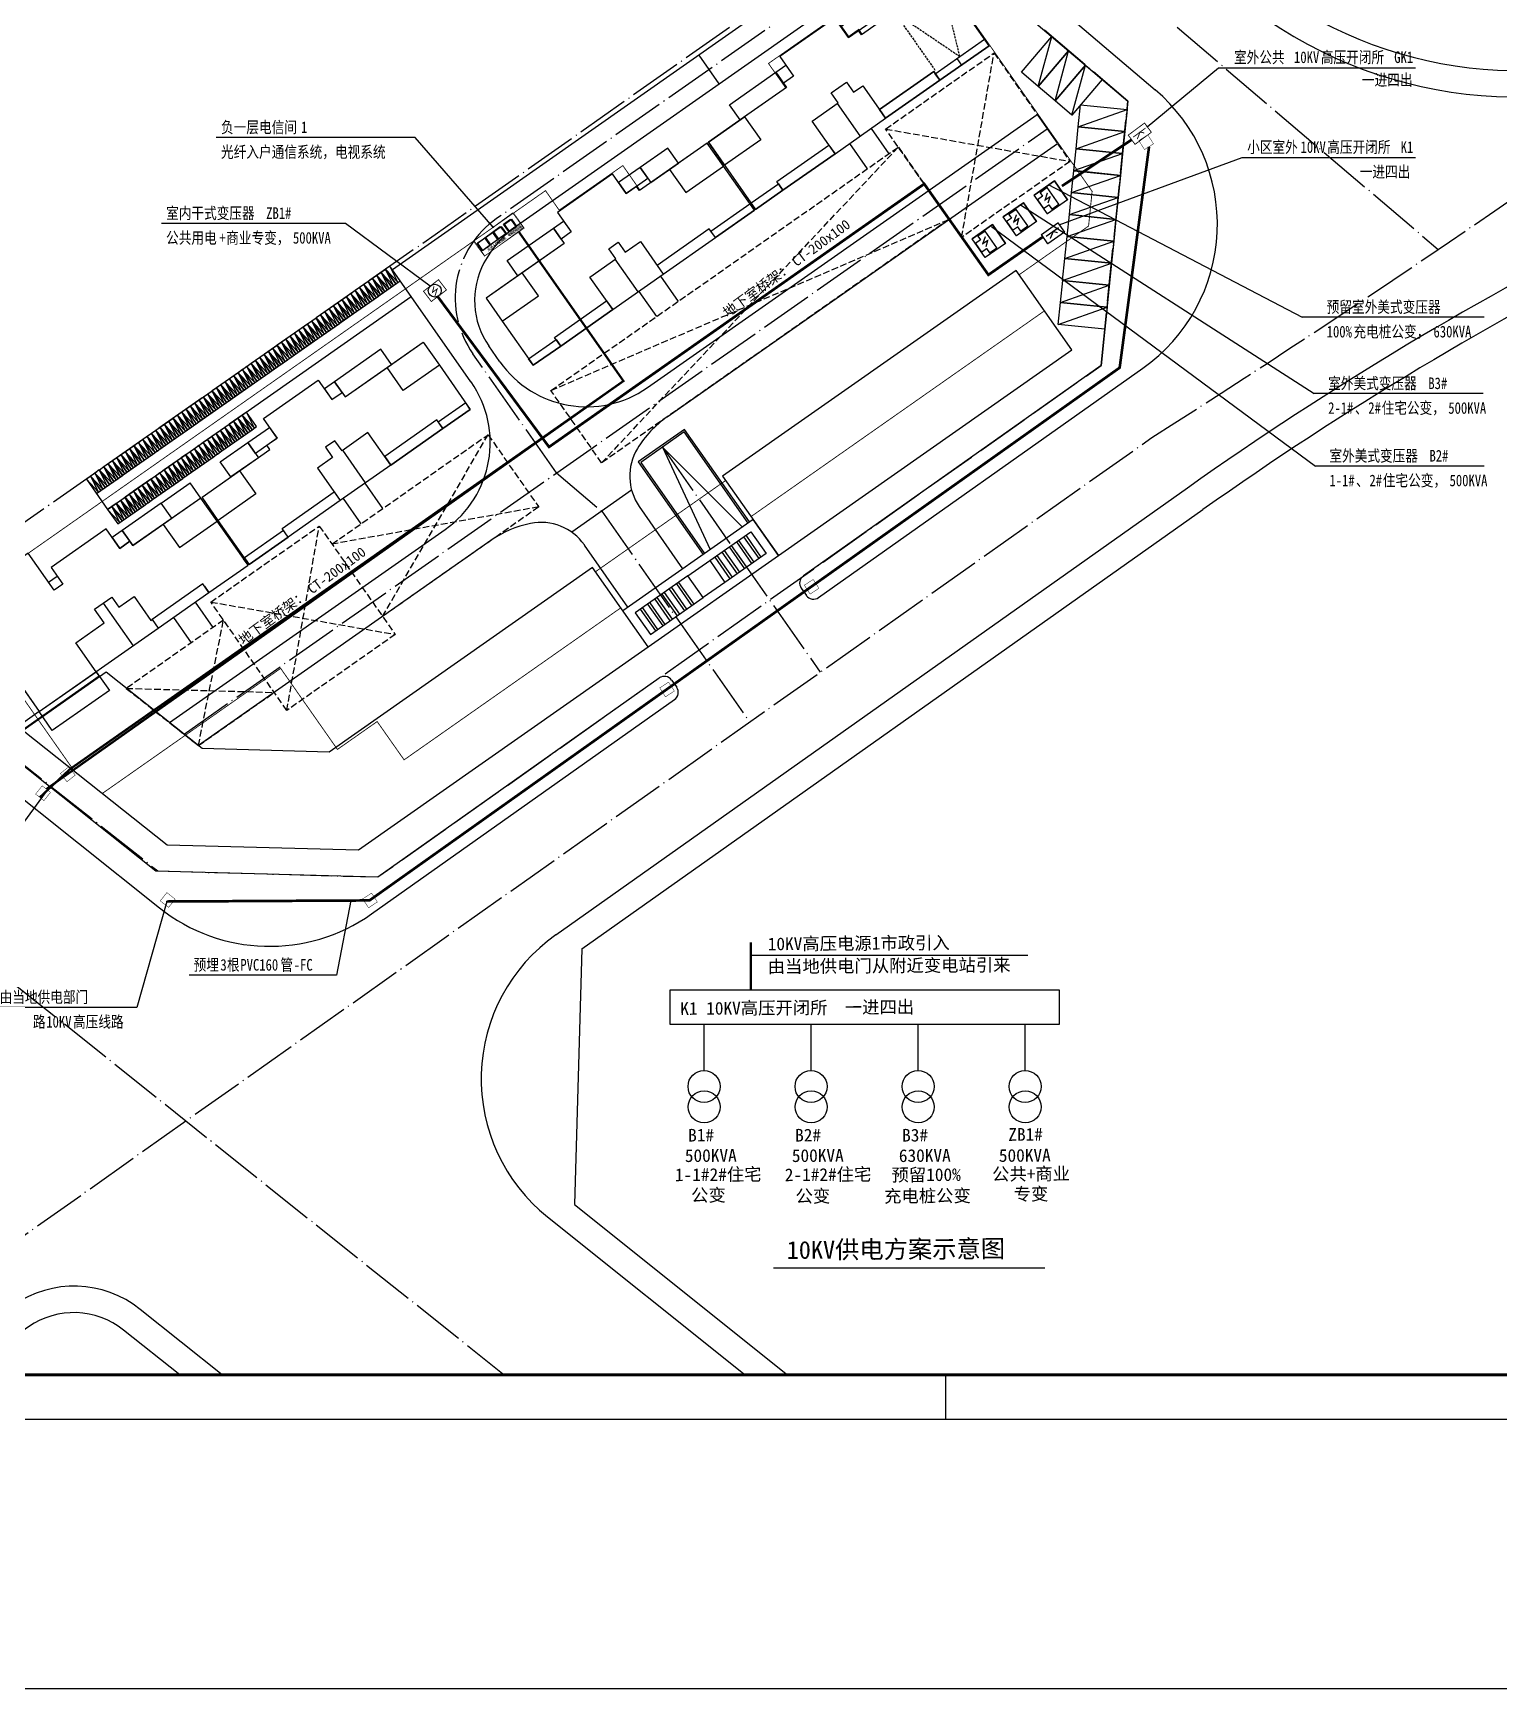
# Model space of a CAD drawing. Extents: x 36524853 to 36525459, y 2743936 to 2747542.
# Drawn here: x 36524942.1 to 36525108.1, y 2745388.5 to 2745576.1 of the extents above; entities that cross this region are included whole.
import ezdxf

# ---------------------------------------------------------------- set-up
doc = ezdxf.new("R2010")
doc.units = 0
doc.header["$LTSCALE"] = 1000
doc.header["$MEASUREMENT"] = 0
for name, pattern in [('-1F$0$XREF-ARBOR$0$PHANTOM', [63.5, 31.75, -6.35, 6.35, -6.35, 6.35, -6.35]), ('DASH', [0.35, 0.25, -0.1]), ('DASHDOT', [25.4, 12.7, -6.35, 0, -6.35]), ('DOTE', [2.42, 2, -0.2, 0.02, -0.2]), ('PHANTOM2', [1.25, 0.625, -0.125, 0.125, -0.125, 0.125, -0.125])]:
    doc.linetypes.add(name, pattern=pattern)
for name, color, linetype in [('0-扑救场地', 6, 'DASH'), ('0-用地红线', 1, 'DOTE'), ('0-规划地下室', 2, 'Continuous'), ('0-规划建筑', 34, 'Continuous'), ('0-规划文字', 7, 'Continuous'), ('0-规划车位', 8, 'Continuous'), ('0-规划道路', 4, 'Continuous'), ('0-规划道路中线', 211, 'DASHDOT'), ('_0', 7, 'Continuous'), ('A0-11 图框-粗线', 16, 'Continuous'), ('A0-13 图框-细线', 7, 'Continuous'), ('SIG_TEXT', 7, 'Continuous'), ('TEL_LEAD', 3, 'Continuous'), ('tk-tl', 7, 'Continuous'), ('WALL', 32, 'Continuous'), ('WIRE-照明', 1, 'Continuous'), ('WIRE-通讯', 4, 'PHANTOM2'), ('电气规划', 7, 'Continuous'), ('非机动车', 149, 'Continuous')]:
    doc.layers.add(name, color=color, linetype=linetype)
doc.layers.add('0-有效绿地', color=96, linetype='Continuous', lineweight=5)
doc.layers.add('yichutu', color=7, linetype='Continuous', true_color=0xffffff, plot=False)
doc.styles.add('-黑体', font='simhei.ttf', dxfattribs={"width": 0.8})
doc.styles.add('宋体', font='')
doc.styles.add('黑体', font='simhei.ttf')
doc.styles.get('宋体').set_extended_font_data('SimSun')

# ---------------------------------------------------------------- blocks, each defined once
blk = doc.blocks.new('A$C6202001D')
at = {"layer": 'A0-11 图框-粗线', "const_width": 70}
blk.add_lwpolyline([(58400, 41000), (2500, 41000), (2500, 1000), (58400, 1000)], close=True, dxfattribs=at)
at = {"layer": 'A0-13 图框-细线'}
blk.add_line((30450, 1000), (30450, 0), dxfattribs=at)
blk.add_lwpolyline([(59400, 42000), (0, 42000), (0, 0), (59400, 0)], close=True, dxfattribs=at)
blk = doc.blocks.new('6746')
for centre in [(-104625, 32175), (-104625, 29864)]:
    blk.add_circle(centre, 1811)
blk = doc.blocks.new('33')
at = {"layer": 'Defpoints'}
blk.add_lwpolyline([(36502158.81, 2731666), (36502400.93, 2731666), (36502400.93, 2731494.8), (36502158.81, 2731494.8)], close=True, dxfattribs=at)
blk = doc.blocks.new('yct-420-297-420-297-1-3000.0')
at = {"layer": 'yichutu', "color": 7, "linetype": 'Continuous', "true_color": 0xffffff}
blk.add_lwpolyline([(0, 0), (0, 297), (420, 297), (420, 0)], close=True, dxfattribs=at)
blk = doc.blocks.new('A$C693438E4')
at = {"layer": '非机动车', "color": 8}
for p, q in [((-300, 2000), (0, 0)), ((0, 0), (300, 2000))]:
    blk.add_line(p, q, dxfattribs=at)
at = {"layer": '非机动车', "color": 8, "extrusion": (8.2721e-18, -0.000574638, 1), "elevation": 0}
blk.add_lwpolyline([(300, 0), (300, 2000), (-300, 2000), (-300, 0)], close=True, dxfattribs=at)
blk = doc.blocks.new('A$C140B4F17')
at = {"layer": '0-规划车位'}
blk.add_line((-1300, 2650), (1200, -2650), dxfattribs=at)
blk.add_lwpolyline([(-1300, 2650), (1200, 2650), (1200, -2650), (-1300, -2650)], close=True, dxfattribs=at)
blk = doc.blocks.new('分析图底图')
at = {"color": 251, "linetype": 'Continuous', "flags": 128}
for points in [[(35.47, -51.09), (33.98, -48.96), (31.69, -50.57)], [(33.16, -49.71), (32.34, -50.29), (32.63, -50.7), (32.06, -51.1), (32.75, -52.08), (33.32, -51.68), (33.66, -52.17), (34.48, -51.6), (33.16, -49.71)], [(33.26, -51.45), (33.47, -50.76), (32.91, -51.15), (33.19, -50.32)], [(31.95, -53.56), (30.46, -51.43), (28.17, -53.04)], [(29.64, -52.18), (28.82, -52.75), (29.11, -53.16), (28.54, -53.57), (29.23, -54.55), (29.8, -54.15), (30.14, -54.64), (30.96, -54.06), (29.64, -52.18)], [(28.43, -56.03), (26.94, -53.9), (24.65, -55.51)], [(29.74, -53.92), (29.95, -53.23), (29.39, -53.62), (29.67, -52.79)], [(32.49, -55.02), (34.37, -53.7), (35.11, -54.76), (33.23, -56.08), (32.49, -55.02)], [(34.45, -54.27), (33.05, -55.25)], [(26.12, -54.65), (25.3, -55.22), (25.59, -55.63), (25.02, -56.03), (25.71, -57.02), (26.28, -56.62), (26.62, -57.11), (27.44, -56.53), (26.12, -54.65)], [(26.22, -56.39), (26.43, -55.7), (25.87, -56.09), (26.15, -55.26)], [(34.32, -54.83), (33.83, -54.7), (33.5, -55.5)]]:
    blk.add_lwpolyline(points, dxfattribs=at)
for points in [[(35.47, -51.09), (33.18, -52.7), (31.69, -50.57), (33.98, -48.96)], [(31.95, -53.56), (29.66, -55.17), (28.17, -53.04), (30.46, -51.43)], [(28.43, -56.03), (26.14, -57.63), (24.65, -55.51), (26.94, -53.9)]]:
    blk.add_lwpolyline(points, close=True, dxfattribs=at)
at = {"layer": '0-扑救场地', "color": 251, "linetype": 'DASH', "ltscale": 0.003}
for p, q in [((23.46, -55.36), (27.13, -34.46)), ((14.85, -43.08), (35.74, -46.75)), ((-17.32, -80.9), (16.29, -45.12)), ((-23.06, -72.71), (22.03, -53.31)), ((-42.13, -98.3), (-30.19, -77.71)), ((-24.45, -85.9), (-47.87, -90.11)), ((-52.98, -108.96), (-49.31, -88.06)), ((-61.59, -96.67), (-40.7, -100.34)), ((-63, -112.93), (-60.16, -98.72)), ((-71.17, -106.45), (-54.41, -106.91))]:
    blk.add_line(p, q, dxfattribs=at)
for points in [[(27.13, -34.46), (35.74, -46.75), (23.46, -55.36), (14.85, -43.08)], [(-49.31, -88.06), (-40.7, -100.34), (-52.98, -108.96), (-61.59, -96.67)]]:
    blk.add_lwpolyline(points, close=True, dxfattribs=at)
for points in [[(-17.32, -80.9), (-23.06, -72.71), (16.29, -45.12), (22.03, -53.31), (-17.32, -80.9)], [(-47.87, -90.11), (-30.19, -77.71), (-24.45, -85.9), (-42.13, -98.3)], [(-60.16, -98.72), (-71.17, -106.45), (-63, -112.93), (-54.41, -106.91)]]:
    blk.add_lwpolyline(points, dxfattribs=at)
at = {"layer": '0-用地红线', "color": 251, "ltscale": 0.003, "flags": 128}
blk.add_lwpolyline([(39.26, -69.86), (42.29, -39.94), (16.47, -17.96), (-36.19, -55.05), (-97.63, -98.13), (-100.18, -101.32), (-67.6, -127.14), (-42.67, -127.82), (39.26, -69.86)], close=True, dxfattribs=at)
at = {"layer": '0-规划地下室', "color": 251, "linetype": 'DASH', "ltscale": 0.003, "const_width": 0.1}
blk.add_lwpolyline([(-12.97, -50.01), (-14.92, -47.22), (-22.13, -52.27), (-23.68, -50.06), (-90.38, -96.83), (-77.07, -115.81), (-73.87, -118.35), (-53.68, -104.19), (-47.25, -113.37), (-42.75, -110.21), (-39.7, -114.55), (-15.14, -97.32), (-18.01, -93.23), (-3.27, -82.9), (-0.4, -86.99), (32.84, -63.68), (29.97, -59.59), (37.84, -54.07), (38.24, -50.14), (21.3, -25.97), (12.21, -32.35), (11.81, -31.77), (10.67, -32.58), (9.11, -30.37), (1.58, -35.65), (3.53, -38.43)], close=True, dxfattribs=at)
at = {"layer": '0-规划建筑', "color": 251}
for p, q in [((22.93, -35.09), (23.45, -35.83)), ((-67.2, -85.46), (-63.93, -83.17)), ((-62.72, -84.89), (-63.93, -83.17)), ((-2.05, -89.86), (-0.33, -92.32)), ((-1.81, -89.69), (-0.09, -92.14)), ((-1.24, -89.28), (0.49, -91.74)), ((-0.99, -89.11), (0.73, -91.57)), ((-4.51, -91.58), (-2.79, -94.04)), ((-4.26, -91.41), (-2.54, -93.87)), ((-3.69, -91.01), (-1.97, -93.46)), ((-3.45, -90.83), (-1.72, -93.29)), ((-2.87, -90.43), (-1.15, -92.89)), ((-2.63, -90.26), (-0.9, -92.72)), ((-10.24, -95.6), (-8.52, -98.06)), ((-9.67, -95.2), (-7.95, -97.65)), ((-9.42, -95.03), (-7.7, -97.48)), ((-8.85, -94.62), (-7.13, -97.08)), ((-8.6, -94.45), (-6.88, -96.91)), ((-73.79, -96.8), (-70.4, -101.63)), ((-12.94, -97.49), (-11.22, -99.95)), ((-12.7, -97.32), (-10.98, -99.78)), ((-12.12, -96.92), (-10.4, -99.38)), ((-11.88, -96.75), (-10.16, -99.2)), ((-11.31, -96.35), (-9.58, -98.8)), ((-11.06, -96.17), (-9.34, -98.63)), ((-10.49, -95.77), (-8.77, -98.23))]:
    blk.add_line(p, q, dxfattribs=at)
for points in [[(15.65, -29.93), (12.13, -32.4), (11.79, -31.91)], [(11.62, -32.03), (10.64, -32.72), (9.09, -30.51), (2.87, -34.87), (4.42, -37.08), (3.27, -37.88), (3.62, -38.37), (-1.13, -41.7), (-1.13, -41.7), (-5.23, -44.57), (0.11, -52.19), (3.22, -50.01), (3.22, -50.01), (9.12, -45.87), (9.12, -45.87), (14.85, -41.86), (14.85, -41.86), (20.99, -37.55), (20.99, -37.55), (26.56, -33.65), (23.06, -28.65)], [(9.12, -45.87), (6.54, -42.19), (9.48, -40.12), (8.68, -38.98), (10.4, -37.77), (11.2, -38.92), (12.27, -38.17), (14.85, -41.86)], [(11.98, -43.86), (9.4, -40.18)], [(-16.07, -63.53), (-18.65, -59.85), (-15.7, -57.78), (-16.51, -56.64), (-15.44, -55.89), (-14.64, -57.04), (-12.92, -55.83), (-10.34, -59.51)], [(-13.2, -61.52), (-15.78, -57.84)], [(-41.2, -81.16), (-43.79, -77.47), (-46.73, -79.54), (-47.54, -78.39), (-48.6, -79.14), (-47.8, -80.29), (-49.52, -81.49), (-46.94, -85.18)], [(-44.07, -83.17), (-46.65, -79.48)], [(-12.04, -101.75), (2.7, -91.41), (-0.17, -87.32), (-14.91, -97.65)], [(-5.08, -91.98), (-0.42, -88.71), (1.31, -91.17), (-3.36, -94.44)], [(-62.32, -94.87), (-61.8, -95.6), (-57.38, -92.5), (-57.9, -91.77)], [(-7.54, -93.71), (-13.52, -97.9), (-11.79, -100.35), (-5.82, -96.16)], [(-67.54, -99.62), (-61.8, -95.6)], [(-90.38, -96.83), (-93.08, -98.72), (-86.14, -108.62), (-82.94, -111.16), (-74.23, -105.05), (-74.58, -104.56)], [(-74.58, -104.56), (-76.87, -101.28), (-73.68, -99.04), (-74.77, -97.49), (-72.81, -96.11), (-72, -97.26), (-70.28, -96.05), (-68.39, -98.75), (-68.22, -98.64), (-67.54, -99.62)]]:
    blk.add_lwpolyline(points, dxfattribs=at)
for points in [[(10.64, -32.72), (13.1, -30.99), (12.24, -29.77), (9.78, -31.49)], [(20.47, -36.81), (26.04, -32.91), (26.56, -33.65), (20.99, -37.55)], [(-2.83, -40.33), (2.41, -36.65), (3.62, -38.37), (-1.62, -42.05)], [(2.41, -36.65), (3.56, -35.85), (4.42, -37.08), (3.27, -37.88)], [(20.99, -37.55), (14.85, -41.86), (14.16, -40.87), (20.3, -36.57)], [(14.85, -41.86), (20.99, -37.55), (20.3, -36.57), (14.16, -40.87)], [(-5.23, -44.57), (-1.13, -41.7), (0.7, -44.32), (-3.39, -47.19)], [(-10.34, -59.51), (-10.34, -59.51), (-4.44, -55.38), (-4.44, -55.38), (-0.02, -52.28), (-3.52, -47.29), (-3.52, -47.29), (-5.36, -44.67), (-13.05, -50.06), (-13.4, -49.57), (-13.56, -49.69), (-13.56, -49.69), (-14.55, -50.38), (-16.1, -48.16), (-22.32, -52.53), (-20.77, -54.74), (-21.91, -55.54), (-21.57, -56.03), (-30.41, -62.23), (-28.58, -64.85), (-28.58, -64.85), (-25.07, -69.85), (-21.96, -67.67), (-21.96, -67.67), (-16.07, -63.53), (-16.07, -63.53)], [(-7.78, -50.27), (-3.52, -47.29), (-5.36, -44.67), (-9.62, -47.65)], [(2.53, -49.02), (8.43, -44.89), (9.12, -45.87), (3.22, -50.01)], [(-11.74, -49.14), (-8.63, -46.96), (-9.84, -45.24), (-12.95, -47.42)], [(-14.55, -50.38), (-12.09, -48.65), (-12.95, -47.42), (-15.41, -49.15)], [(-0.4, -51.45), (2.71, -49.27), (3.22, -50.01), (0.11, -52.19)], [(-4.96, -54.64), (-0.54, -51.54), (-0.02, -52.28), (-4.44, -55.38)], [(-21.57, -56.03), (-26.81, -59.71), (-28.02, -57.99), (-22.78, -54.31)], [(-20.77, -54.74), (-21.91, -55.54), (-22.78, -54.31), (-21.63, -53.51)], [(-10.34, -59.51), (-4.44, -55.38), (-5.13, -54.4), (-11.02, -58.53)], [(-10.34, -59.51), (-4.44, -55.38), (-5.13, -54.4), (-11.02, -58.53)], [(-26.32, -59.36), (-30.41, -62.23), (-28.58, -64.85), (-24.48, -61.98)], [(29.63, -59.1), (-3.62, -82.41), (2.7, -91.41), (35.94, -68.1)], [(-22.65, -66.68), (-16.76, -62.55), (-16.07, -63.53), (-21.96, -67.67)], [(-22.65, -66.68), (-16.76, -62.55), (-16.07, -63.53), (-21.96, -67.67)], [(-46.94, -85.18), (-46.94, -85.18), (-52.83, -89.31), (-52.83, -89.31), (-57.25, -92.41), (-60.75, -87.42), (-60.75, -87.42), (-62.59, -84.8), (-54.89, -79.4), (-55.24, -78.91), (-55.08, -78.79), (-55.08, -78.79), (-54.09, -78.1), (-55.64, -75.89), (-49.42, -71.53), (-47.87, -73.74), (-46.72, -72.94), (-46.38, -73.43), (-37.54, -67.23), (-35.7, -69.85), (-35.7, -69.85), (-32.2, -74.84), (-35.31, -77.02), (-35.31, -77.02), (-41.2, -81.16), (-41.2, -81.16)], [(-41.63, -70.1), (-37.54, -67.23), (-35.7, -69.85), (-39.79, -72.72)], [(-25.59, -69.11), (-22.48, -66.93), (-21.96, -67.67), (-25.07, -69.85)], [(-46.38, -73.43), (-41.14, -69.75), (-42.34, -68.03), (-47.58, -71.71)], [(-47.87, -73.74), (-46.72, -72.94), (-47.58, -71.71), (-48.73, -72.51)], [(-32.71, -74.11), (-35.83, -76.29), (-35.31, -77.02), (-32.2, -74.84)], [(-54.09, -78.1), (-56.55, -79.83), (-57.41, -78.6), (-54.95, -76.88)], [(-36, -76.04), (-41.89, -80.18), (-41.2, -81.16), (-35.31, -77.02)], [(-36, -76.04), (-41.89, -80.18), (-41.2, -81.16), (-35.31, -77.02)], [(-56.2, -80.32), (-59.32, -82.5), (-60.52, -80.78), (-57.41, -78.6)], [(-56.5, -84.43), (-60.75, -87.42), (-62.59, -84.8), (-58.33, -81.81)], [(-46.94, -85.18), (-52.83, -89.31), (-53.52, -88.33), (-47.62, -84.19)], [(-46.94, -85.18), (-52.83, -89.31), (-53.52, -88.33), (-47.62, -84.19)], [(-67.54, -99.62), (-67.54, -99.62), (-61.8, -95.6), (-61.8, -95.6), (-57.38, -92.5), (-60.88, -87.51), (-60.88, -87.51), (-62.72, -84.89), (-70.42, -90.28), (-70.76, -89.79), (-71.91, -90.6), (-73.46, -88.39), (-79.68, -92.75), (-78.36, -94.63), (-79.34, -95.32), (-82.27, -91.15), (-90.38, -96.83), (-87.45, -101), (-86.96, -100.66), (-81.05, -109.09)], [(-70.42, -90.28), (-66, -87.18), (-67.2, -85.46), (-71.62, -88.56)], [(-65.14, -90.49), (-60.88, -87.51), (-62.72, -84.89), (-66.98, -87.87)], [(-71.91, -90.6), (-70.76, -89.79), (-71.62, -88.56), (-72.77, -89.37)], [(-53.35, -88.57), (-57.77, -91.67), (-57.25, -92.41), (-52.83, -89.31)], [(-73.46, -104.63), (-82.86, -111.22), (-66.52, -124.17), (-44.87, -124.76), (-12.04, -101.75), (-18.35, -92.74), (-48.2, -113.67), (-62.56, -113.28)], [(-78.36, -94.63), (-79.34, -95.32), (-79.98, -94.42), (-78.99, -93.73)], [(-7.54, -93.71), (-5.08, -91.98), (-3.36, -94.44), (-5.82, -96.16)], [(-67.54, -99.62), (-61.8, -95.6), (-62.49, -94.62), (-68.22, -98.64)], [(-87.96, -104.29), (-85.58, -102.63), (-81.05, -109.09), (-83.42, -110.76)], [(-81.05, -109.09), (-74.58, -104.56), (-73.08, -106.69), (-79.55, -111.22)]]:
    blk.add_lwpolyline(points, close=True, dxfattribs=at)
at = {"layer": '0-规划道路', "color": 251}
for p, q in [((25.61, -21.79), (45.39, -38.63)), ((5.99, -26.08), (-41.02, -59.04)), ((10.66, -27.69), (-26.97, -54.08)), ((-3.99, -37.97), (-6.29, -34.7)), ((-12.13, -72.37), (32.01, -41.42)), ((13.21, -43), (15.22, -45.87)), ((32.01, -41.42), (34.31, -44.7)), ((-9.9, -75.7), (34.31, -44.7)), ((10.76, -44.73), (12.77, -47.59)), ((-32.12, -71.73), (-41.02, -59.04)), ((-10.66, -59.74), (-8.65, -62.61)), ((-74.54, -84.38, 0), (-40.15, -60.27)), ((-13.12, -61.47), (-11.11, -64.33)), ((-73.28, -86.18, 0), (-38.89, -62.07)), ((-28.84, -69.44), (-30.09, -67.65)), ((7.26, -96.17), (43.98, -70.19)), ((-32.12, -71.73), (-32.12, -71.73)), ((-10.43, -79.13), (-5.02, -90.72)), ((-1.38, -88.17), (-10.43, -79.13)), ((-75.69, -82.75, 0), (-73.28, -86.18, 0)), ((-44.15, -83.22), (-42.14, -86.09)), ((-22.51, -134.39), (49.05, -83.75)), ((-13.92, -84.01), (-20.7, -88.77)), ((-46.61, -84.95), (-44.6, -87.81)), ((-19.56, -135.97), (50.78, -86.2)), ((-8.11, -92.89), (-13.05, -85.85)), ((-118.13, -87.02), (-67.84, -127.14)), ((-66.27, -110.33), (-35.05, -88.45)), ((-29.88, -89.71), (-63, -112.93)), ((-118.13, -90.86), (-67.41, -131.32)), ((-14.34, -97.25), (-19.27, -90.21)), ((5.29, -95.11), (5.87, -95.93)), ((-63.36, -96.69), (-61.35, -99.56)), ((-65.82, -98.42), (-63.81, -101.28)), ((-42.67, -127.82), (-10.79, -105.27)), ((-9.4, -105.51), (-8.82, -106.33)), ((-43.39, -132.01), (-9.06, -107.72)), ((-66.27, -110.33), (-63, -112.93)), ((-67.84, -127.14), (-42.67, -127.82)), ((-19.56, -135.97), (-20.41, -164.93)), ((-20.41, -164.93), (3.74, -184.23)), ((-23.45, -166.34), (-1.06, -184.23))]:
    blk.add_line(p, q, dxfattribs=at)
at = {"layer": '0-规划道路', "color": 251, "linetype": 'DASH', "ltscale": 0.001}
for p, q in [((23.26, -34.86), (21.18, -26.32)), ((15.82, -29.82), (23.26, -34.86)), ((15.87, -29.9), (20.47, -36.45))]:
    blk.add_line(p, q, dxfattribs=at)
at = {"layer": '0-规划道路', "color": 251}
for points in [[(22.48, -23.07), (42.29, -39.94), (39.26, -69.86), (5.53, -93.72)], [(-0.58, -87.6), (-7.93, -77.12), (-13.17, -80.8), (-5.82, -91.28)], [(-0.74, -87.72), (-7.98, -77.4), (-12.89, -80.85), (-5.66, -91.16)]]:
    blk.add_lwpolyline(points, dxfattribs=at)
for points in [[(-60.32, -184.23), (-69.6, -176.81, 0.331943), (-83.95, -176.33), (-95.32, -184.23)], [(-65.12, -184.23), (-71.48, -179.15, 0.331943), (-82.24, -178.79), (-90.06, -184.23)]]:
    blk.add_lwpolyline(points, format="xyb", dxfattribs=at)
for centre, radius, start, end in [((86.33, 10.56), 47, 229.5974, 293.3148), ((86.33, 10.56), 50, 229.5974, 293.3272), ((32.43, -53.86), 20, 305.2834, 49.5974), ((-20.08, -63.9), 12, 125.0369, 151.7804), ((276.05, -404.56), 393, 116.6519, 125.2834), ((276.05, -404.56), 390, 116.6519, 125.2834), ((-22.72, -62.49), 9, 151.7804, 215.0368), ((-19.02, -62.55), 12, 215.0367, 305.0367), ((-41.94, -78.62), 12, 305.0367, 35.0367), ((-3.02, -85.53), 12, 125.0367, 148.6149), ((-8.14, -82.4), 6, 148.6149, 215.0367), ((-22.99, -99.53), 12, 101.4586, 125.0367), ((-24.19, -93.65), 6, 35.0367, 101.4586), ((6.11, -94.53), 1, 125.2834, 215.0367), ((6.68, -95.35), 1, 215.0367, 305.2834), ((-10.22, -106.09), 1, 35.0367, 125.2834), ((-9.64, -106.91), 1, 305.2834, 35.0367), ((-54.94, -115.68), 20, 231.4176, 305.2834), ((-10.96, -150.71), 20, 125.2834, 231.3598)]:
    blk.add_arc(centre, radius, start, end, dxfattribs=at)
at = {"layer": '0-规划道路中线', "color": 251, "linetype": 'DOTE', "ltscale": 0.003}
for p, q in [((-7.72, 15.77), (77.44, -56.72)), ((7.14, -27.72), (-29.22, -53.22)), ((-64.63, -111.63), (33.16, -43.06)), ((-22.44, -82.05), (-31.92, -68.54)), ((-105.07, -184.23), (45, -78.04)), ((-10.43, -79.13), (7.44, -104.62)), ((-22.44, -82.05), (-17.31, -86.39)), ((-17.31, -86.39), (-0.56, -110.28)), ((-118.13, -112.61), (-28.35, -184.23))]:
    blk.add_line(p, q, dxfattribs=at)
for centre, radius, start, end in [((-653.17, 1019.47), 1300.76, 302.46209, 304.65135), ((-22.91, -62.22), 11, 125.0367, 215.0367)]:
    blk.add_arc(centre, radius, start, end, dxfattribs=at)
at = {"layer": '0-规划车位', "color": 251, "xscale": 0.001, "yscale": 0.001, "zscale": 0.001}
for p, rotation in [((32.86, -35.39), 139.5974334411746), ((34.77, -37.01), 139.5974334411746), ((36.67, -38.63), 139.5974334411746), ((39.44, -41.8), 84.20196817236938), ((39.19, -44.29), 84.20196817236938), ((38.94, -46.77), 84.20196817236938), ((38.68, -49.26), 84.20196817236938), ((38.43, -51.75), 84.20196817236938), ((38.18, -54.24), 84.20196817236938), ((37.93, -56.72), 84.20196817236938), ((37.67, -59.21), 84.20196817236938), ((37.42, -61.7), 84.20196817236938), ((37.17, -64.19), 84.20196817236938)]:
    blk.add_blockref('A$C140B4F17', p, dxfattribs=dict(at, rotation=rotation))
at = {"layer": '非机动车', "color": 251, "xscale": 0.001, "yscale": 0.001, "zscale": 0.001, "rotation": 35.03673594298425}
for p in [(-42.37, -61.82), (-41.87, -61.48), (-41.38, -61.13), (-40.89, -60.79), (-40.4, -60.44), (-44.82, -63.54), (-44.33, -63.2), (-43.84, -62.85), (-43.35, -62.51), (-42.86, -62.17), (-47.28, -65.27), (-46.79, -64.92), (-46.3, -64.58), (-45.8, -64.23), (-45.31, -63.89), (-50.23, -67.33), (-49.73, -66.99), (-49.24, -66.64), (-48.75, -66.3), (-48.26, -65.95), (-47.77, -65.61), (-52.68, -69.05, 0), (-52.19, -68.71), (-51.7, -68.37), (-51.21, -68.02), (-50.72, -67.68), (-55.63, -71.12, 0), (-55.14, -70.78, 0), (-54.65, -70.43, 0), (-54.16, -70.09, 0), (-53.66, -69.74, 0), (-53.17, -69.4, 0), (-58.09, -72.84, 0), (-57.59, -72.5, 0), (-57.1, -72.15, 0), (-56.61, -71.81, 0), (-56.12, -71.47, 0), (-61.03, -74.91, 0), (-60.54, -74.57, 0), (-60.05, -74.22, 0), (-59.56, -73.88, 0), (-59.07, -73.53, 0), (-58.58, -73.19, 0), (-63.49, -76.63, 0), (-63, -76.29, 0), (-62.51, -75.94, 0), (-62.02, -75.6, 0), (-61.53, -75.26, 0), (-66.44, -78.7, 0), (-65.95, -78.36, 0), (-65.46, -78.01, 0), (-64.96, -77.67, 0), (-64.47, -77.32, 0), (-63.98, -76.98, 0), (-59.11, -78.69, 0), (-58.62, -78.35, 0), (-58.13, -78, 0), (-57.64, -77.66, 0), (-57.15, -77.32, 0), (-56.66, -76.97, 0), (-68.89, -80.42, 0), (-68.4, -80.08, 0), (-67.91, -79.73, 0), (-67.42, -79.39, 0), (-66.93, -79.04, 0), (-61.57, -80.42, 0), (-61.08, -80.07, 0), (-60.59, -79.73, 0), (-60.1, -79.38, 0), (-59.61, -79.04, 0), (-71.35, -82.14, 0), (-70.86, -81.8, 0), (-70.37, -81.46, 0), (-69.88, -81.11, 0), (-69.39, -80.77, 0), (-64.03, -82.14, 0), (-63.54, -81.79, 0), (-63.04, -81.45, 0), (-62.55, -81.11, 0), (-62.06, -80.76, 0), (-74.3, -84.21, 0), (-73.81, -83.87, 0), (-73.32, -83.52, 0), (-72.82, -83.18, 0), (-72.33, -82.83, 0), (-71.84, -82.49, 0), (-66.97, -84.21, 0), (-66.48, -83.86, 0), (-65.99, -83.52, 0), (-65.5, -83.17, 0), (-65.01, -82.83, 0), (-64.52, -82.48, 0), (-69.43, -85.93, 0), (-68.94, -85.58, 0), (-68.45, -85.24, 0), (-67.96, -84.89, 0), (-67.47, -84.55, 0), (-71.89, -87.65, 0), (-71.4, -87.31, 0), (-70.9, -86.96, 0), (-70.41, -86.62, 0), (-69.92, -86.27, 0)]:
    blk.add_blockref('A$C693438E4', p, dxfattribs=at)
blk = doc.blocks.new('弱电2')
for points in [[(-7420.58, 793211.29), (-7419.61, 793211.29), (-7419.61, 793210.37), (-7420.58, 793210.37)], [(-7419.61, 793211.29), (-7418.63, 793211.29), (-7418.63, 793210.37), (-7419.61, 793210.37)], [(-7418.63, 793211.29), (-7417.66, 793211.29), (-7417.66, 793210.37), (-7418.63, 793210.37)]]:
    blk.add_lwpolyline(points, close=True)
at = {"layer": 'SIG_TEXT'}
blk.add_lwpolyline([(-7417.27, 793211.29), (-7416.4, 793211.29), (-7416.4, 793210.36), (-7417.27, 793210.36)], close=True, dxfattribs=at)
at = {"layer": 'WALL', "color": 4, "const_width": 0.0625}
blk.add_lwpolyline([(-7420.73, 793211.67), (-7415.85, 793211.67), (-7415.85, 793209.8), (-7420.73, 793209.8)], close=True, dxfattribs=at)
at = {"layer": 'SIG_TEXT', "style": '黑体'}
for s, width, p in [('光纤入户配线柜', 0.8, (-7420.12, 793209.96)), ('电视前端设备', 0.7, (-7417.58, 793209.95))]:
    blk.add_text(s, height=0.281, dxfattribs=dict(at, width=width)).set_placement(p)
blk = doc.blocks.new('78978978656')
at = {"color": 1, "linetype": 'Continuous', "const_width": 0.1, "flags": 128}
blk.add_lwpolyline([(1.19, 0.85), (2.5, -0.85), (1.34, -1.75), (0.03, -0.04)], close=True, dxfattribs=at)
blk.add_lwpolyline([(1.76, -0.34), (1.06, -0.16), (1.46, -0.7), (0.63, -0.44)], dxfattribs=at)
at = {"color": 1}
blk.add_circle((1.26, -0.43), 0.734, dxfattribs=at)
blk = doc.blocks.new('54453321')
at = {"color": 1, "linetype": 'Continuous', "const_width": 0.1, "flags": 128}
for points in [[(0.06, -2.3), (0, 0), (1.3, 0.03), (1.36, -2.27), (0.06, -2.3)], [(0.53, -0.25), (0.57, -1.96)], [(0.92, -0.67), (0.54, -1), (1.02, -1.72)]]:
    blk.add_lwpolyline(points, dxfattribs=at)
blk = doc.blocks.new('美式箱变')
at = {"linetype": 'Continuous', "const_width": 0.1, "flags": 128}
blk.add_lwpolyline([(0, 0), (2.8, 0), (2.8, -2.6), (0, -2.6)], close=True, dxfattribs=at)
at = {"linetype": 'Continuous', "flags": 128}
blk.add_lwpolyline([(0, 0), (0, -2.6), (2.8, -2.6)], dxfattribs=at)
at = {"linetype": 'Continuous', "const_width": 0.1, "flags": 128}
blk.add_lwpolyline([(1.1, -2.45), (2.1, -2.45), (2.1, -1.95), (2.8, -1.95), (2.8, -0.75), (2.1, -0.75), (2.1, -0.15), (1.1, -0.15), (1.1, -2.45)], dxfattribs=at)
at = {"color": 1, "linetype": 'Continuous', "const_width": 0.1, "flags": 128}
blk.add_lwpolyline([(2.02, -0.97), (1.45, -1.42), (2.13, -1.42), (1.42, -1.94)], dxfattribs=at)

msp = doc.modelspace()

# ---------------------------------------------------------------- linework, layer by layer
at = {"color": 2, "linetype": 'DASH', "const_width": 0.05, "flags": 128}
for points in [[(36525068.98, 2745563.61), (36525067.97, 2745562.96), (36525067.32, 2745563.97), (36525068.33, 2745564.62), (36525068.98, 2745563.61)], [(36525031.09, 2745513.24), (36525030.08, 2745512.59), (36525029.43, 2745513.6), (36525030.44, 2745514.25), (36525031.09, 2745513.24)], [(36525014.71, 2745501.6), (36525013.7, 2745500.95), (36525013.05, 2745501.96), (36525014.05, 2745502.61), (36525014.71, 2745501.6)], [(36524958.16, 2745478.02), (36524957.41, 2745477.09), (36524956.47, 2745477.83), (36524957.22, 2745478.77), (36524958.16, 2745478.02)], [(36524981.06, 2745477.7), (36524980.06, 2745477.05), (36524979.4, 2745478.06), (36524980.41, 2745478.71), (36524981.06, 2745477.7)]]:
    msp.add_lwpolyline(points, dxfattribs=at)
at = {"color": 4, "linetype": 'DASH', "const_width": 0.05, "flags": 128}
for points in [[(36524946.84, 2745492.08), (36524945.9, 2745491.33), (36524945.15, 2745492.26), (36524946.09, 2745493.01), (36524946.84, 2745492.08)], [(36524944.04, 2745490.12), (36524943.29, 2745489.19), (36524942.35, 2745489.93), (36524943.1, 2745490.87), (36524944.04, 2745490.12)]]:
    msp.add_lwpolyline(points, dxfattribs=at)
at = {"linetype": 'Continuous'}
msp.add_lwpolyline([(36525014.25, 2745467.76), (36525058.31, 2745467.76), (36525058.31, 2745463.84), (36525014.25, 2745463.84)], close=True, dxfattribs=at)
at = {"layer": '_0', "color": 3, "linetype": 'Continuous', "flags": 128}
msp.add_lwpolyline([(36525023.37, 2745471.67), (36525054.75, 2745471.67)], dxfattribs=at)
at = {"layer": '_0', "linetype": '-1F$0$XREF-ARBOR$0$PHANTOM', "elevation": 0.03, "flags": 128}
msp.add_lwpolyline([(36525025.92, 2745436.27), (36525056.68, 2745436.27)], dxfattribs=at)
at = {"layer": 'TEL_LEAD', "linetype": 'Continuous'}
for p, q in [((36525068.28, 2745565.54), (36525076.33, 2745572.23)), ((36525076.33, 2745572.23), (36525098.68, 2745572.23)), ((36524985.35, 2745564.31), (36524962.82, 2745564.31)), ((36524994.17, 2745554.18), (36524985.35, 2745564.31)), ((36525058.31, 2745554.44), (36525079.03, 2745562.06)), ((36525079.03, 2745562.06), (36525098.65, 2745562.06)), ((36525057.04, 2745558.98), (36525085.84, 2745543.95)), ((36525053.92, 2745556.68), (36525087.2, 2745535.3)), ((36524977.44, 2745554.58), (36524956.61, 2745554.58)), ((36524987.05, 2745547.49), (36524977.44, 2745554.58)), ((36525050.62, 2745554.23), (36525087.34, 2745527.09)), ((36525106.45, 2745543.95), (36525085.84, 2745543.95)), ((36525106.31, 2745535.3), (36525087.2, 2745535.3)), ((36525106.45, 2745527.09), (36525087.34, 2745527.09)), ((36524943.42, 2745490.08), (36524936.1, 2745480.03)), ((36524957.23, 2745477.76), (36524953.81, 2745465.76)), ((36524978.04, 2745477.87), (36524976.43, 2745469.4)), ((36524976.43, 2745469.4), (36524959.73, 2745469.4)), ((36524953.81, 2745465.76), (36524937.74, 2745465.76))]:
    msp.add_line(p, q, dxfattribs=at)
at = {"layer": 'TEL_LEAD', "linetype": 'Continuous', "const_width": 0.1}
for points in [[(36525068.24, 2745565.51, 1), (36525068.32, 2745565.58, 1)], [(36524994.2, 2745554.13, 1), (36524994.14, 2745554.22, 1)], [(36524987.07, 2745547.45, 1), (36524987.02, 2745547.54, 1)], [(36524943.45, 2745490.12, 1), (36524943.39, 2745490.04, 1)], [(36524957.24, 2745477.81, 1), (36524957.22, 2745477.71, 1)], [(36524978.05, 2745477.92, 1), (36524978.03, 2745477.82, 1)]]:
    msp.add_lwpolyline(points, format="xyb", close=True, dxfattribs=at)
at = {"layer": 'WIRE-照明', "linetype": 'Continuous', "const_width": 0.252}
msp.add_lwpolyline([(36525023.37, 2745467.76), (36525023.37, 2745473.15)], dxfattribs=at)
at = {"layer": 'WIRE-照明', "const_width": 0.175}
for points in [[(36525018.06, 2745458.61), (36525018.06, 2745463.84)], [(36525030.18, 2745458.61), (36525030.18, 2745463.84)], [(36525042.3, 2745458.61), (36525042.3, 2745463.84)], [(36525054.43, 2745458.61), (36525054.43, 2745463.84)]]:
    msp.add_lwpolyline(points, dxfattribs=at)
at = {"layer": 'WIRE-通讯', "linetype": 'PHANTOM2', "const_width": 0.25}
for points in [[(36524997.05, 2745553.69), (36525008.94, 2745536.73), (36524943.57, 2745490.5)], [(36524997.05, 2745553.69), (36525008.94, 2745536.73), (36524946.27, 2745492.78)], [(36524946.27, 2745492.78), (36524942.82, 2745489.56)]]:
    msp.add_lwpolyline(points, dxfattribs=at)
at = {"layer": '电气规划', "color": 3, "linetype": 'DASH', "const_width": 0.3}
for points in [[(36525068.48, 2745563.28), (36525065.15, 2745538.24), (36524980.17, 2745477.88), (36524957.23, 2745477.76)], [(36525058.61, 2745558.82), (36525066.51, 2745564.07)]]:
    msp.add_lwpolyline(points, dxfattribs=at)
at = {"layer": '电气规划', "color": 1, "linetype": 'DASH', "const_width": 0.3}
msp.add_lwpolyline([(36524987.89, 2745546.31), (36525000.51, 2745529.26), (36525043.01, 2745559.06), (36525050.28, 2745548.76), (36525056.46, 2745553.07)], dxfattribs=at)

# ---------------------------------------------------------------- block references
at = {"xscale": 0.005, "yscale": 0.005, "zscale": 0.005}
msp.add_blockref('A$C6202001D', (36524893.16, 2745419.12), dxfattribs=at)
msp.add_blockref('分析图底图', (36525023.79, 2745608.36))
at = {"linetype": 'Continuous', "rotation": 215.0367364210107}
for p in [(36525059.26, 2745557.27, 0), (36525055.74, 2745554.8, 0), (36525052.22, 2745552.33, 0)]:
    msp.add_blockref('美式箱变', p, dxfattribs=at)
at = {"rotation": 90}
msp.add_blockref('78978978656', (36524987.14, 2745545.71, 0), dxfattribs=at)
at = {"xscale": 0.0009999999999999996, "yscale": 0.0009999999999999996, "zscale": 0.0009999999999999996, "rotation": 0.3931161514510941}
for p in [(36525122.91, 2745425.34), (36525135.03, 2745425.34), (36525147.16, 2745425.34), (36525159.28, 2745425.34)]:
    msp.add_blockref('6746', p, dxfattribs=at)
at = {"layer": '0-有效绿地'}
for p, rotation in [((36525067.97, 2745565.96), 305.0367357263926), ((36525058.16, 2745554.66, 0), 303.5806760633157)]:
    msp.add_blockref('54453321', p, dxfattribs=dict(at, rotation=rotation))
at = {"layer": '_0', "xscale": 1.583838383838384, "yscale": 1.583838383838384, "zscale": 1.583838383838384}
msp.add_blockref('33', (-21288666.55, -1580857.76), dxfattribs=at)
at = {"layer": 'yichutu', "linetype": 'Continuous', "xscale": 0.9129735061014543, "yscale": 0.9129735061014543, "zscale": 0.9129735061014543}
msp.add_blockref('yct-420-297-420-297-1-3000.0', (36524853.67, 2745388.55), dxfattribs=at)
at = {"layer": '电气规划', "xscale": 1.120000000000001, "yscale": 1.120000000000001, "zscale": 1.120000000000001}
for p, rotation in [((37056184.65, 2033405.97), 36.18338561684989), ((37041827.24, 2022918.7), 35.03673590367653)]:
    msp.add_blockref('弱电2', p, dxfattribs=dict(at, rotation=rotation))

# ---------------------------------------------------------------- texts
at = {"layer": '0-规划文字', "color": 1, "style": '宋体'}
for s, p in [('CT-200x100', (36525028.55, 2745549.65)), ('地下室桥架：', (36525020.72, 2745543.89))]:
    msp.add_text(s, height=1.133, rotation=36.3277, dxfattribs=at).set_placement(p)
at = {"layer": '0-规划文字', "color": 4, "style": '宋体'}
for s, p in [('CT-200x100', (36524973.68, 2745512.54)), ('地下室桥架：', (36524965.85, 2745506.78))]:
    msp.add_text(s, height=1.133, rotation=36.3277, dxfattribs=at).set_placement(p)
at = {"layer": 'TEL_LEAD', "color": 7, "linetype": 'Continuous', "style": '-黑体', "width": 0.8}
for s, height, p in [('室外公共', 1.314, (36525078.1, 2745572.76)), ('10KV', 1.314, (36525084.9, 2745572.76)), ('高压开闭所', 1.314, (36525087.93, 2745572.76)), ('GK1', 1.314, (36525096.25, 2745572.76)), ('一进四出', 1.314, (36525092.59, 2745570.19)), ('负一层电信间', 1.314, (36524963.35, 2745564.83)), ('1', 1.31, (36524972.42, 2745564.83)), ('光纤入户通信系统，电视系统', 1.3143, (36524963.35, 2745562.03)), ('小区室外', 1.314, (36525079.59, 2745562.58)), ('10KV', 1.314, (36525085.64, 2745562.58)), ('高压开闭所', 1.314, (36525088.66, 2745562.58)), ('K1', 1.314, (36525096.98, 2745562.58)), ('一进四出', 1.314, (36525092.34, 2745559.78)), ('室内干式变压器', 1.314, (36524957.13, 2745555.1)), ('ZB1#', 1.314, (36524968.47, 2745555.1)), ('公共用电', 1.314, (36524957.13, 2745552.3)), ('+', 1.31, (36524963.18, 2745552.3)), ('商业专变，', 1.314, (36524963.94, 2745552.3)), ('500KVA', 1.314, (36524971.5, 2745552.3)), ('预留室外美式变压器', 1.314, (36525088.6, 2745544.47)), ('100%', 1.314, (36525088.6, 2745541.67)), ('充电桩公变，', 1.314, (36525091.63, 2745541.67)), ('630KVA', 1.314, (36525100.7, 2745541.67)), ('室外美式变压器', 1.314, (36525088.77, 2745535.82)), ('B3#', 1.314, (36525100.11, 2745535.82)), ('2-1#', 1.314, (36525088.77, 2745533.02)), ('、', 1.31, (36525091.8, 2745533.02)), ('2#', 1.314, (36525093.31, 2745533.02)), ('住宅公变，', 1.314, (36525094.82, 2745533.02)), ('500KVA', 1.314, (36525102.38, 2745533.02)), ('室外美式变压器', 1.314, (36525088.91, 2745527.61)), ('B2#', 1.314, (36525100.25, 2745527.61)), ('1-1#', 1.314, (36525088.91, 2745524.81)), ('2#', 1.314, (36525093.45, 2745524.81)), ('住宅公变，', 1.314, (36525094.96, 2745524.81)), ('500KVA', 1.314, (36525102.52, 2745524.81)), ('、', 1.31, (36525091.93, 2745524.81)), ('根', 1.31, (36524964.03, 2745469.93)), ('管', 1.31, (36524970.08, 2745469.93)), ('预埋', 1.314, (36524960.25, 2745469.93)), ('3', 1.31, (36524963.28, 2745469.93)), ('PVC160', 1.314, (36524965.54, 2745469.93)), ('-FC', 1.314, (36524971.59, 2745469.93)), ('由当地供电部门', 1.314, (36524938.27, 2745466.28)), ('路', 1.31, (36524942.05, 2745463.48)), ('10KV', 1.314, (36524943.56, 2745463.48)), ('高压线路', 1.314, (36524946.59, 2745463.48))]:
    msp.add_text(s, height=height, dxfattribs=at).set_placement(p)
at = {"layer": 'tk-tl', "color": 7, "lineweight": 0, "style": '宋体'}
for s, height, p in [('10KV高压电源1市政引入', 1.44, (36525025.29, 2745472.23)), ('由当地供电门从附近变电站引来', 1.44, (36525025.29, 2745469.67)), ('K1 10KV高压开闭所  一进四出', 1.44, (36525015.38, 2745464.91)), ('B1#', 1.44, (36525016.27, 2745450.56)), ('B2#', 1.44, (36525028.39, 2745450.56)), ('B3#', 1.44, (36525040.51, 2745450.56)), ('ZB1#', 1.44, (36525052.54, 2745450.64)), ('500KVA', 1.44, (36525015.9, 2745448.24)), ('500KVA', 1.44, (36525028.02, 2745448.24)), ('630KVA', 1.44, (36525040.14, 2745448.24)), ('500KVA', 1.44, (36525051.47, 2745448.26)), ('1-1#2#住宅', 1.44, (36525014.78, 2745446.07)), ('2-1#2#住宅', 1.44, (36525027.22, 2745446.07)), ('预留100%%%', 1.44, (36525039.31, 2745446.05)), ('公共+商业', 1.44, (36525050.7, 2745446.15)), ('公变', 1.44, (36525016.61, 2745443.76)), ('公变', 1.44, (36525028.44, 2745443.65)), ('充电桩公变', 1.44, (36525038.47, 2745443.65)), ('专变', 1.44, (36525053.14, 2745443.89)), ('10KV供电方案示意图', 2.016, (36525027.44, 2745437.26, 0.03))]:
    msp.add_text(s, height=height, rotation=0.4222, dxfattribs=at).set_placement(p)

doc.saveas('drawing.dxf')
